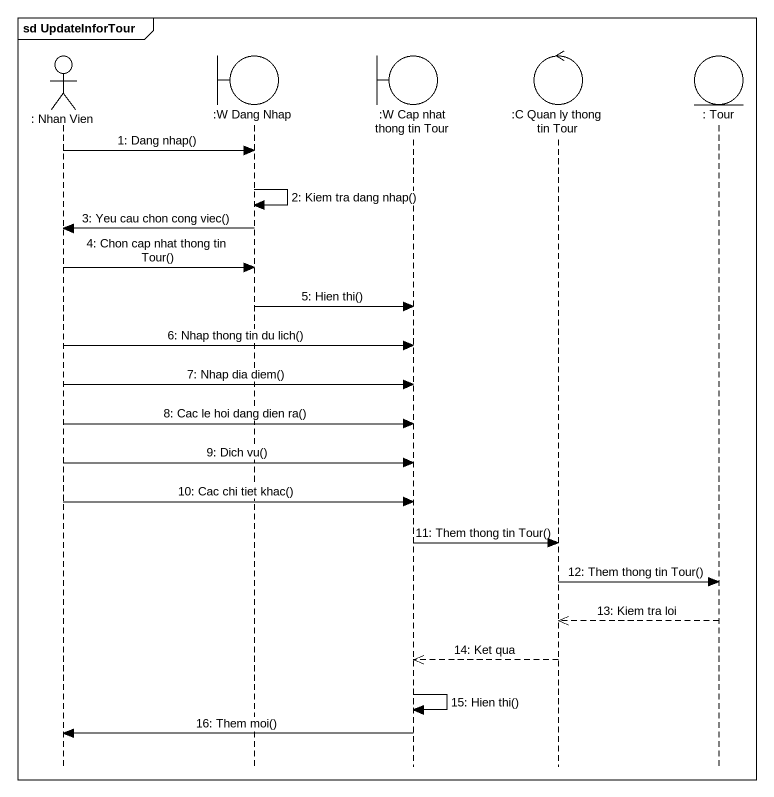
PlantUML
@startuml
mainframe sd UpdateInforTour
hide footbox
actor ": Nhan Vien" as Nhan_Vien
boundary ":W Dang Nhap" as W_Dang_Nhap
boundary ":W Cap nhat thong tin Tour" as W_Cap_nhat_thong_tin_Tour
control ":C Quan ly thong tin Tour" as C_Quan_ly_thong_tin_Tour
entity ": Tour" as Tour

Nhan_Vien -> W_Dang_Nhap : 1: Dang nhap()
W_Dang_Nhap -> W_Dang_Nhap : 2: Kiem tra dang nhap()
W_Dang_Nhap -> Nhan_Vien : 3: Yeu cau chon cong viec()
Nhan_Vien -> W_Dang_Nhap : 4: Chon cap nhat thong tin Tour()
W_Dang_Nhap -> W_Cap_nhat_thong_tin_Tour : 5: Hien thi()
Nhan_Vien -> W_Cap_nhat_thong_tin_Tour : 6: Nhap thong tin du lich()
Nhan_Vien -> W_Cap_nhat_thong_tin_Tour : 7: Nhap dia diem()
Nhan_Vien -> W_Cap_nhat_thong_tin_Tour : 8: Cac le hoi dang dien ra()
Nhan_Vien -> W_Cap_nhat_thong_tin_Tour : 9: Dich vu()
Nhan_Vien -> W_Cap_nhat_thong_tin_Tour : 10: Cac chi tiet khac()
W_Cap_nhat_thong_tin_Tour -> C_Quan_ly_thong_tin_Tour : 11: Them thong tin Tour()
C_Quan_ly_thong_tin_Tour -> Tour : 12: Them thong tin Tour()
Tour -->> C_Quan_ly_thong_tin_Tour : 13: Kiem tra loi
C_Quan_ly_thong_tin_Tour -->> W_Cap_nhat_thong_tin_Tour : 14: Ket qua
W_Cap_nhat_thong_tin_Tour -> W_Cap_nhat_thong_tin_Tour : 15: Hien thi()
W_Cap_nhat_thong_tin_Tour -> Nhan_Vien : 16: Them moi()
@enduml
